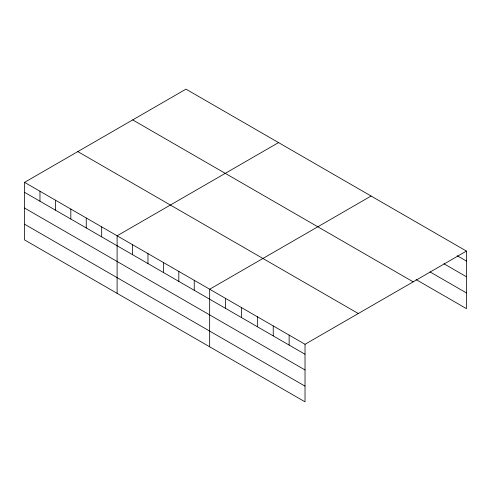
<?xml version="1.0" encoding="UTF-8"?>
<svg xmlns="http://www.w3.org/2000/svg" width="491" height="491" viewBox="0 0 491 491"><rect width="100%" height="100%" fill="white"/><g stroke="black" fill="none" stroke-linecap="round" stroke-linejoin="round"><path stroke-width="0.74" d="M24.55 182.351L305.028 344.283L305.028 401.847L24.55 239.909L24.55 182.351L185.972 89.153L466.45 251.091L466.45 308.649L416.123 279.588M278.532 142.593L117.11 235.79L117.11 293.348M371.086 196.032L209.663 289.23L209.663 346.787M305.028 344.283L466.45 251.091M457.176 255.713L466.45 261.065M443.932 263.765L466.45 276.764M430.024 271.916L466.45 292.943M132.705 119.908L413.183 281.846M77.817 151.596L358.295 313.528M24.55 192.325L305.028 354.257M24.55 208.031L305.028 369.962M24.55 224.209L305.028 386.141M289.138 335.108L289.138 345.081M273.241 325.932L273.241 335.905M257.345 316.756L257.345 326.73M241.455 307.581L241.455 317.554M225.559 298.405L225.559 308.379M194.24 280.324L194.24 290.298M178.816 271.413L178.816 281.386M163.386 262.507L163.386 272.48M147.963 253.601L147.963 263.575M132.533 244.696L132.533 254.669M101.68 226.885L101.68 236.858M86.256 217.979L86.256 227.953M70.827 209.068L70.827 219.041M55.403 200.162L55.403 210.136M39.974 191.257L39.974 201.23"/></g></svg>
